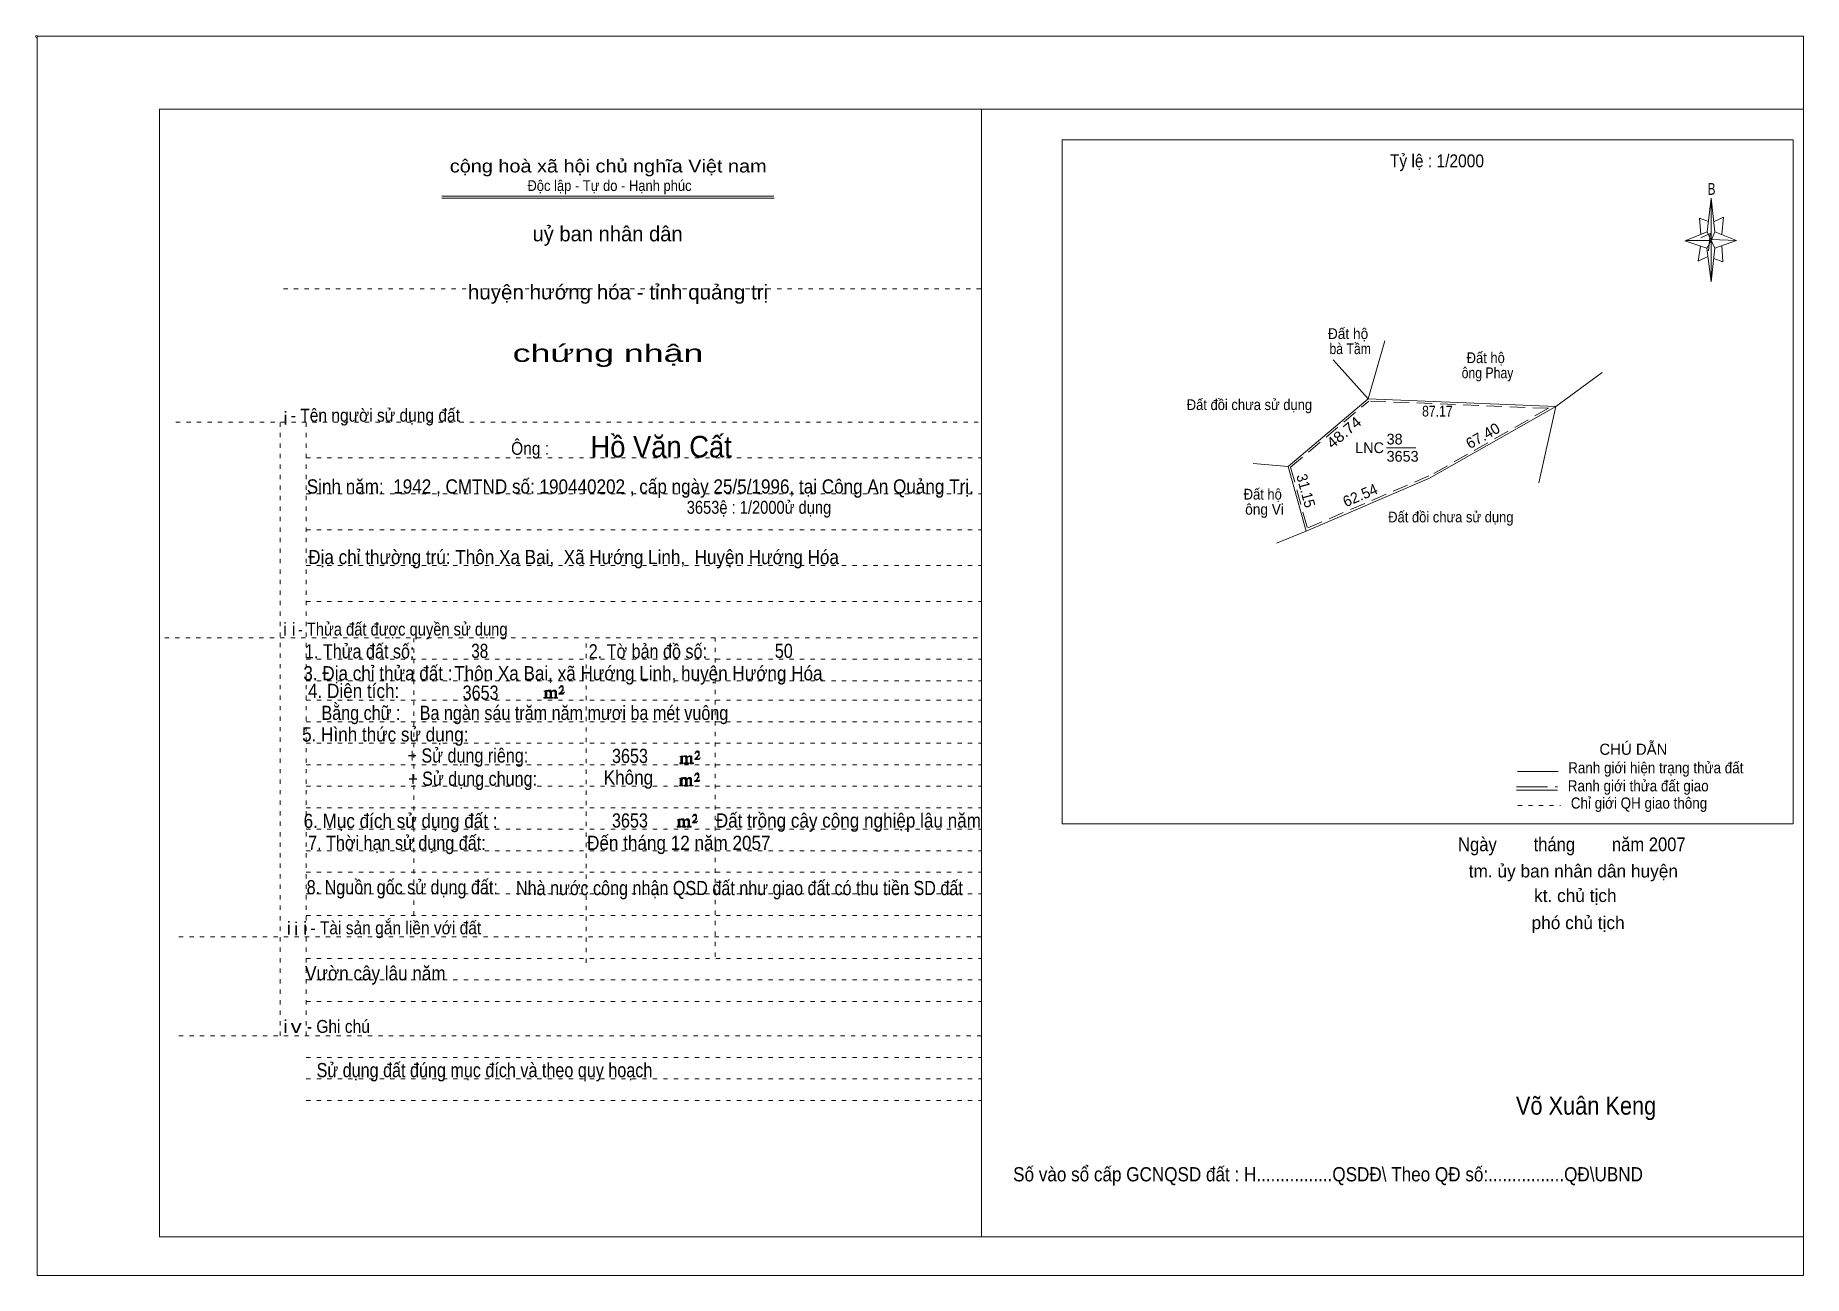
# Model space of a CAD drawing. Header units: centimetres. Extents: x -1.6 to 39.5, y -3.3 to 25.5.
import ezdxf
from ezdxf.enums import TextEntityAlignment as Align

# ---------------------------------------------------------------- set-up
doc = ezdxf.new("R2010")
doc.units = ezdxf.units.CM
doc.header["$LTSCALE"] = 0.12
for name, pattern in [('DOTTED', [1.5, 0.3, -1.2]), ('LONG_DASHED', [7.5, 6, -1.5]), ('MEDIUM_DASHED', [4.5, 3, -1.5])]:
    doc.linetypes.add(name, pattern=pattern)
for name, color, linetype, lineweight in [('1', 7, 'DOTTED', 13), ('10', 7, 'Continuous', 13), ('4', 7, 'Continuous', 13), ('5', 7, 'Continuous', 13), ('50', 7, 'Continuous', 13)]:
    doc.layers.add(name, color=color, linetype=linetype, lineweight=lineweight)

msp = doc.modelspace()

# ---------------------------------------------------------------- hatches: boundary and pattern name
at = {"layer": '50'}
for points in [[(10.27, 10.13), (10.27, 10.12), (10.27, 10.11), (10.25, 10.11), (10.24, 10.11), (10.24, 10.1), (10.33, 10.1), (10.33, 10.11), (10.32, 10.11), (10.31, 10.11), (10.31, 10.12), (10.31, 10.13), (10.31, 10.24), (10.31, 10.25), (10.32, 10.26), (10.34, 10.26), (10.35, 10.26), (10.36, 10.26), (10.37, 10.25), (10.39, 10.22), (10.39, 10.13), (10.37, 10.12), (10.37, 10.11), (10.36, 10.11), (10.35, 10.11), (10.35, 10.1), (10.44, 10.1), (10.44, 10.11), (10.43, 10.11), (10.42, 10.11), (10.42, 10.12), (10.42, 10.13), (10.42, 10.24), (10.44, 10.26), (10.45, 10.26), (10.46, 10.26), (10.49, 10.26), (10.49, 10.25), (10.5, 10.24), (10.5, 10.22), (10.5, 10.13), (10.5, 10.12), (10.49, 10.11), (10.49, 10.11), (10.47, 10.11), (10.47, 10.1), (10.56, 10.1), (10.56, 10.11), (10.55, 10.11), (10.54, 10.11), (10.53, 10.12), (10.53, 10.13), (10.53, 10.2), (10.53, 10.25), (10.53, 10.26), (10.52, 10.27), (10.5, 10.28), (10.47, 10.28), (10.46, 10.28), (10.44, 10.27), (10.41, 10.25), (10.41, 10.26), (10.4, 10.28), (10.39, 10.28), (10.37, 10.28), (10.35, 10.28), (10.34, 10.28), (10.32, 10.26), (10.31, 10.26), (10.31, 10.25), (10.31, 10.25), (10.31, 10.26), (10.31, 10.28), (10.24, 10.26), (10.24, 10.26), (10.25, 10.26), (10.27, 10.25), (10.27, 10.24), (10.27, 10.23)], [(10.69, 10.19), (10.72, 10.24), (10.72, 10.24), (10.71, 10.22), (10.69, 10.22), (10.68, 10.22), (10.63, 10.22), (10.66, 10.26), (10.67, 10.27), (10.69, 10.28), (10.69, 10.3), (10.69, 10.32), (10.69, 10.34), (10.69, 10.35), (10.69, 10.37), (10.68, 10.38), (10.67, 10.38), (10.66, 10.39), (10.65, 10.39), (10.63, 10.38), (10.63, 10.38), (10.62, 10.37), (10.61, 10.35), (10.59, 10.33), (10.61, 10.33), (10.61, 10.35), (10.62, 10.35), (10.63, 10.36), (10.65, 10.36), (10.66, 10.36), (10.67, 10.35), (10.68, 10.35), (10.68, 10.32), (10.68, 10.3), (10.66, 10.28), (10.66, 10.26), (10.65, 10.25), (10.59, 10.2), (10.59, 10.19)], [(13.42, 8.61), (13.42, 8.6), (13.42, 8.59), (13.41, 8.59), (13.4, 8.59), (13.4, 8.57), (13.48, 8.57), (13.48, 8.59), (13.47, 8.59), (13.46, 8.59), (13.46, 8.6), (13.46, 8.61), (13.46, 8.72), (13.46, 8.73), (13.47, 8.74), (13.5, 8.74), (13.51, 8.74), (13.52, 8.74), (13.53, 8.73), (13.54, 8.69), (13.54, 8.61), (13.53, 8.6), (13.53, 8.59), (13.52, 8.59), (13.51, 8.59), (13.51, 8.57), (13.6, 8.57), (13.6, 8.59), (13.58, 8.59), (13.57, 8.59), (13.57, 8.6), (13.57, 8.61), (13.57, 8.72), (13.6, 8.74), (13.61, 8.74), (13.62, 8.74), (13.64, 8.74), (13.64, 8.73), (13.65, 8.72), (13.65, 8.69), (13.65, 8.61), (13.65, 8.6), (13.64, 8.59), (13.64, 8.59), (13.63, 8.59), (13.63, 8.57), (13.72, 8.57), (13.72, 8.59), (13.7, 8.59), (13.69, 8.59), (13.68, 8.6), (13.68, 8.61), (13.68, 8.68), (13.68, 8.73), (13.68, 8.74), (13.67, 8.75), (13.65, 8.76), (13.63, 8.76), (13.62, 8.76), (13.6, 8.75), (13.56, 8.73), (13.56, 8.74), (13.55, 8.76), (13.54, 8.76), (13.53, 8.76), (13.51, 8.76), (13.5, 8.76), (13.47, 8.74), (13.46, 8.74), (13.46, 8.73), (13.46, 8.73), (13.46, 8.74), (13.46, 8.76), (13.4, 8.74), (13.4, 8.74), (13.41, 8.74), (13.42, 8.73), (13.42, 8.72), (13.42, 8.71)], [(13.85, 8.67), (13.87, 8.72), (13.87, 8.72), (13.86, 8.69), (13.85, 8.69), (13.84, 8.69), (13.78, 8.69), (13.82, 8.74), (13.83, 8.75), (13.85, 8.76), (13.85, 8.78), (13.85, 8.79), (13.85, 8.82), (13.85, 8.83), (13.85, 8.85), (13.84, 8.86), (13.83, 8.86), (13.82, 8.87), (13.8, 8.87), (13.78, 8.86), (13.78, 8.86), (13.77, 8.85), (13.76, 8.83), (13.75, 8.81), (13.76, 8.81), (13.76, 8.83), (13.77, 8.83), (13.78, 8.84), (13.8, 8.84), (13.82, 8.84), (13.83, 8.83), (13.84, 8.83), (13.84, 8.79), (13.84, 8.78), (13.82, 8.76), (13.82, 8.74), (13.8, 8.73), (13.75, 8.68), (13.75, 8.67)], [(13.41, 8.09), (13.41, 8.08), (13.41, 8.07), (13.4, 8.07), (13.39, 8.07), (13.39, 8.06), (13.48, 8.06), (13.48, 8.07), (13.47, 8.07), (13.45, 8.07), (13.45, 8.08), (13.45, 8.09), (13.45, 8.2), (13.45, 8.21), (13.47, 8.23), (13.49, 8.23), (13.5, 8.23), (13.51, 8.23), (13.52, 8.21), (13.53, 8.18), (13.53, 8.09), (13.52, 8.08), (13.52, 8.07), (13.51, 8.07), (13.5, 8.07), (13.5, 8.06), (13.59, 8.06), (13.59, 8.07), (13.58, 8.07), (13.57, 8.07), (13.57, 8.08), (13.57, 8.09), (13.57, 8.2), (13.59, 8.23), (13.6, 8.23), (13.61, 8.23), (13.63, 8.23), (13.63, 8.21), (13.64, 8.2), (13.64, 8.18), (13.64, 8.09), (13.64, 8.08), (13.63, 8.07), (13.63, 8.07), (13.62, 8.07), (13.62, 8.06), (13.71, 8.06), (13.71, 8.07), (13.7, 8.07), (13.69, 8.07), (13.67, 8.08), (13.67, 8.09), (13.67, 8.17), (13.67, 8.21), (13.67, 8.23), (13.66, 8.24), (13.64, 8.25), (13.62, 8.25), (13.61, 8.25), (13.59, 8.24), (13.55, 8.21), (13.55, 8.23), (13.54, 8.25), (13.53, 8.25), (13.52, 8.25), (13.5, 8.25), (13.49, 8.25), (13.47, 8.23), (13.45, 8.23), (13.45, 8.21), (13.45, 8.21), (13.45, 8.23), (13.45, 8.25), (13.39, 8.23), (13.39, 8.23), (13.4, 8.23), (13.41, 8.21), (13.41, 8.2), (13.41, 8.19)], [(13.84, 8.16), (13.86, 8.2), (13.86, 8.2), (13.85, 8.18), (13.84, 8.18), (13.83, 8.18), (13.77, 8.18), (13.81, 8.23), (13.82, 8.24), (13.84, 8.25), (13.84, 8.27), (13.84, 8.28), (13.84, 8.3), (13.84, 8.31), (13.84, 8.34), (13.83, 8.35), (13.82, 8.35), (13.81, 8.36), (13.8, 8.36), (13.77, 8.35), (13.77, 8.35), (13.76, 8.34), (13.75, 8.31), (13.74, 8.29), (13.75, 8.29), (13.75, 8.31), (13.76, 8.31), (13.77, 8.33), (13.8, 8.33), (13.81, 8.33), (13.82, 8.31), (13.83, 8.31), (13.83, 8.28), (13.83, 8.27), (13.81, 8.25), (13.81, 8.23), (13.8, 8.21), (13.74, 8.17), (13.74, 8.16)], [(13.79, 7.2), (13.81, 7.25), (13.81, 7.25), (13.8, 7.22), (13.79, 7.22), (13.78, 7.22), (13.72, 7.22), (13.76, 7.27), (13.77, 7.28), (13.79, 7.29), (13.79, 7.31), (13.79, 7.32), (13.79, 7.35), (13.79, 7.36), (13.79, 7.38), (13.78, 7.39), (13.77, 7.39), (13.76, 7.4), (13.74, 7.4), (13.72, 7.39), (13.72, 7.39), (13.71, 7.38), (13.7, 7.36), (13.69, 7.34), (13.7, 7.34), (13.7, 7.36), (13.71, 7.36), (13.72, 7.37), (13.74, 7.37), (13.76, 7.37), (13.77, 7.36), (13.78, 7.36), (13.78, 7.32), (13.78, 7.31), (13.76, 7.29), (13.76, 7.27), (13.74, 7.26), (13.69, 7.21), (13.69, 7.2)], [(13.36, 7.14), (13.36, 7.13), (13.36, 7.12), (13.35, 7.12), (13.34, 7.12), (13.34, 7.1), (13.42, 7.1), (13.42, 7.12), (13.41, 7.12), (13.4, 7.12), (13.4, 7.13), (13.4, 7.14), (13.4, 7.25), (13.4, 7.26), (13.41, 7.27), (13.44, 7.27), (13.45, 7.27), (13.46, 7.27), (13.47, 7.26), (13.48, 7.22), (13.48, 7.14), (13.47, 7.13), (13.47, 7.12), (13.46, 7.12), (13.45, 7.12), (13.45, 7.1), (13.54, 7.1), (13.54, 7.12), (13.52, 7.12), (13.51, 7.12), (13.51, 7.13), (13.51, 7.14), (13.51, 7.25), (13.54, 7.27), (13.55, 7.27), (13.56, 7.27), (13.58, 7.27), (13.58, 7.26), (13.59, 7.25), (13.59, 7.22), (13.59, 7.14), (13.59, 7.13), (13.58, 7.12), (13.58, 7.12), (13.57, 7.12), (13.57, 7.1), (13.66, 7.1), (13.66, 7.12), (13.64, 7.12), (13.63, 7.12), (13.62, 7.13), (13.62, 7.14), (13.62, 7.21), (13.62, 7.26), (13.62, 7.27), (13.61, 7.28), (13.59, 7.29), (13.57, 7.29), (13.56, 7.29), (13.54, 7.28), (13.5, 7.26), (13.5, 7.27), (13.49, 7.29), (13.48, 7.29), (13.47, 7.29), (13.45, 7.29), (13.44, 7.29), (13.41, 7.27), (13.4, 7.27), (13.4, 7.26), (13.4, 7.26), (13.4, 7.27), (13.4, 7.29), (13.34, 7.27), (13.34, 7.27), (13.35, 7.27), (13.36, 7.26), (13.36, 7.25), (13.36, 7.24)]]:
    msp.add_hatch(color=256, dxfattribs=at).paths.add_polyline_path(points)

# ---------------------------------------------------------------- linework, layer by layer
at = {"layer": '1', "linetype": 'Continuous'}
for p, q in [((1.31, -2.42), (1.31, 23.78)), ((1.31, 23.78), (39.51, 23.78)), ((20.41, -2.42), (20.41, 23.78)), ((39.51, -2.42), (39.51, 23.78)), ((7.87, 21.76), (15.58, 21.76)), ((7.87, 21.71), (15.59, 21.71)), ((37.26, 20.55), (36.75, 20.72)), ((1.31, -2.42), (39.51, -2.42))]:
    msp.add_line(p, q, dxfattribs=at)
at = {"layer": '1'}
for p, q in [((4.19, 19.61), (20.41, 19.61)), ((1.69, 16.51), (20.41, 16.51)), ((4.11, 2.25), (4.11, 16.51)), ((4.72, 2.25), (4.72, 16.51)), ((4.72, 15.68), (20.41, 15.68)), ((4.72, 14.84), (20.41, 14.84)), ((4.72, 14.01), (20.41, 14.01)), ((4.72, 13.18), (20.41, 13.18)), ((4.72, 12.34), (20.41, 12.34)), ((1.43, 11.5), (20.41, 11.5)), ((7.22, 5.05), (7.22, 11.5)), ((11.22, 3.95), (11.22, 11.5)), ((14.22, 4.09), (14.22, 11.5)), ((4.72, 11), (20.41, 11)), ((4.72, 10.5), (20.41, 10.5)), ((4.72, 10.05), (20.41, 10.05)), ((4.72, 9.55), (20.41, 9.55)), ((4.72, 9.05), (20.41, 9.05)), ((4.72, 8.55), (20.41, 8.55)), ((4.72, 8.05), (20.41, 8.05)), ((4.72, 7.55), (20.41, 7.55)), ((4.72, 7.05), (20.41, 7.05)), ((4.72, 6.55), (20.41, 6.55)), ((4.72, 6.05), (20.41, 6.05)), ((4.72, 5.55), (20.41, 5.55)), ((4.72, 5.05), (20.41, 5.05)), ((1.76, 4.55), (20.41, 4.55)), ((4.72, 4.05), (20.41, 4.05)), ((4.72, 3.55), (20.41, 3.55)), ((4.72, 3.05), (20.41, 3.05)), ((1.76, 2.25), (20.41, 2.25)), ((4.72, 1.75), (20.41, 1.75)), ((4.72, 1.25), (20.41, 1.25)), ((4.72, 0.75), (20.41, 0.75))]:
    msp.add_line(p, q, dxfattribs=at)
at = {"layer": '1', "linetype": 'Continuous'}
msp.add_lwpolyline([(-1.53, -3.32), (39.51, -3.32), (39.51, 25.48), (-1.53, 25.48)], close=True, dxfattribs=at)
msp.add_lwpolyline([(37.27, 20.35), (37.06, 20.25), (37.11, 20.6)], dxfattribs=at)
at = {"layer": '10'}
for p, q in [((29.39, 17.05), (29.78, 18.4)), ((28.58, 17.96), (29.39, 17.05)), ((34.83, 17.66), (33.75, 16.87)), ((33.75, 16.87), (29.39, 17.05)), ((33.75, 16.87), (30.82, 15.21)), ((33.75, 16.87), (33.36, 15.1)), ((29.82, 15.91), (30.5, 15.91)), ((30.82, 15.21), (27.95, 13.98))]:
    msp.add_line(p, q, dxfattribs=at)
at = {"layer": '10', "linetype": 'MEDIUM_DASHED'}
for p, q in [((27.59, 15.46), (29.41, 17)), ((33.58, 16.83), (29.41, 17)), ((33.58, 16.83), (30.8, 15.25)), ((27.59, 15.46), (27.98, 14.05)), ((30.8, 15.26), (27.98, 14.05))]:
    msp.add_line(p, q, dxfattribs=at)
at = {"layer": '10'}
for points in [[(26.72, 15.55), (27.53, 15.48), (29.39, 17.05)], [(27.53, 15.48), (27.95, 13.98), (27.26, 13.7)]]:
    msp.add_lwpolyline(points, dxfattribs=at)
at = {"layer": '4'}
for p, q in [((32.86, 8.39), (33.81, 8.39)), ((32.84, 7.96), (33.79, 7.96))]:
    msp.add_line(p, q, dxfattribs=at)
at = {"layer": '4', "linetype": 'LONG_DASHED'}
msp.add_line((32.84, 8.04), (33.79, 8.04), dxfattribs=at)
at = {"layer": '4', "linetype": 'DOTTED'}
msp.add_line((32.87, 7.6), (33.86, 7.6), dxfattribs=at)
at = {"layer": '4'}
msp.add_lwpolyline([(22.28, 23.07), (39.27, 23.07), (39.27, 7.18), (22.28, 7.18)], close=True, dxfattribs=at)
msp.add_circle((-1.55, 25.47), 0.025, dxfattribs=at)
at = {"layer": '5'}
for p, q in [((37.27, 20.93), (37.36, 21.71)), ((37.45, 20.55), (37.36, 19.77)), ((37.45, 20.93), (37.95, 20.73)), ((37.61, 20.61), (37.63, 20.23)), ((37.63, 20.23), (37.42, 20.31))]:
    msp.add_line(p, q, dxfattribs=at)
for points in [[(37.36, 21.71), (37.45, 20.93), (37.36, 20.73)], [(37.36, 20.73), (36.77, 20.73), (37.27, 20.93), (37.45, 20.55), (37.95, 20.73), (37.36, 20.75)], [(37.36, 20.73), (37.36, 19.77), (37.26, 20.55)]]:
    msp.add_lwpolyline(points, close=True, dxfattribs=at)
for points in [[(37.3, 21.17), (37.09, 21.25), (37.12, 20.87)], [(37.43, 21.17), (37.65, 21.27), (37.61, 20.87)], [(37.36, 20.73), (37.27, 20.93), (36.77, 20.73)], [(37.12, 20.79), (37.34, 20.89), (37.3, 20.49)], [(37.36, 20.73), (37.45, 20.55), (37.95, 20.73)]]:
    msp.add_lwpolyline(points, dxfattribs=at)
at = {"layer": '50'}
for points in [[(10.27, 10.13), (10.27, 10.12), (10.27, 10.11), (10.25, 10.11), (10.24, 10.11), (10.24, 10.1), (10.33, 10.1), (10.33, 10.11), (10.32, 10.11), (10.31, 10.11), (10.31, 10.12), (10.31, 10.13), (10.31, 10.24), (10.31, 10.25), (10.32, 10.26), (10.34, 10.26), (10.35, 10.26), (10.36, 10.26), (10.37, 10.25), (10.39, 10.22), (10.39, 10.13), (10.37, 10.12), (10.37, 10.11), (10.36, 10.11), (10.35, 10.11), (10.35, 10.1), (10.44, 10.1), (10.44, 10.11), (10.43, 10.11), (10.42, 10.11), (10.42, 10.12), (10.42, 10.13), (10.42, 10.24), (10.44, 10.26), (10.45, 10.26), (10.46, 10.26), (10.49, 10.26), (10.49, 10.25), (10.5, 10.24), (10.5, 10.22), (10.5, 10.13), (10.5, 10.12), (10.49, 10.11), (10.49, 10.11), (10.47, 10.11), (10.47, 10.1), (10.56, 10.1), (10.56, 10.11), (10.55, 10.11), (10.54, 10.11), (10.53, 10.12), (10.53, 10.13), (10.53, 10.2), (10.53, 10.25), (10.53, 10.26), (10.52, 10.27), (10.5, 10.28), (10.47, 10.28), (10.46, 10.28), (10.44, 10.27), (10.41, 10.25), (10.41, 10.26), (10.4, 10.28), (10.39, 10.28), (10.37, 10.28), (10.35, 10.28), (10.34, 10.28), (10.32, 10.26), (10.31, 10.26), (10.31, 10.25), (10.31, 10.25), (10.31, 10.26), (10.31, 10.28), (10.24, 10.26), (10.24, 10.26), (10.25, 10.26), (10.27, 10.25), (10.27, 10.24), (10.27, 10.23)], [(10.69, 10.19), (10.72, 10.24), (10.72, 10.24), (10.71, 10.22), (10.69, 10.22), (10.68, 10.22), (10.63, 10.22), (10.66, 10.26), (10.67, 10.27), (10.69, 10.28), (10.69, 10.3), (10.69, 10.32), (10.69, 10.34), (10.69, 10.35), (10.69, 10.37), (10.68, 10.38), (10.67, 10.38), (10.66, 10.39), (10.65, 10.39), (10.63, 10.38), (10.63, 10.38), (10.62, 10.37), (10.61, 10.35), (10.59, 10.33), (10.61, 10.33), (10.61, 10.35), (10.62, 10.35), (10.63, 10.36), (10.65, 10.36), (10.66, 10.36), (10.67, 10.35), (10.68, 10.35), (10.68, 10.32), (10.68, 10.3), (10.66, 10.28), (10.66, 10.26), (10.65, 10.25), (10.59, 10.2), (10.59, 10.19)], [(13.42, 8.61), (13.42, 8.6), (13.42, 8.59), (13.41, 8.59), (13.4, 8.59), (13.4, 8.57), (13.48, 8.57), (13.48, 8.59), (13.47, 8.59), (13.46, 8.59), (13.46, 8.6), (13.46, 8.61), (13.46, 8.72), (13.46, 8.73), (13.47, 8.74), (13.5, 8.74), (13.51, 8.74), (13.52, 8.74), (13.53, 8.73), (13.54, 8.69), (13.54, 8.61), (13.53, 8.6), (13.53, 8.59), (13.52, 8.59), (13.51, 8.59), (13.51, 8.57), (13.6, 8.57), (13.6, 8.59), (13.58, 8.59), (13.57, 8.59), (13.57, 8.6), (13.57, 8.61), (13.57, 8.72), (13.6, 8.74), (13.61, 8.74), (13.62, 8.74), (13.64, 8.74), (13.64, 8.73), (13.65, 8.72), (13.65, 8.69), (13.65, 8.61), (13.65, 8.6), (13.64, 8.59), (13.64, 8.59), (13.63, 8.59), (13.63, 8.57), (13.72, 8.57), (13.72, 8.59), (13.7, 8.59), (13.69, 8.59), (13.68, 8.6), (13.68, 8.61), (13.68, 8.68), (13.68, 8.73), (13.68, 8.74), (13.67, 8.75), (13.65, 8.76), (13.63, 8.76), (13.62, 8.76), (13.6, 8.75), (13.56, 8.73), (13.56, 8.74), (13.55, 8.76), (13.54, 8.76), (13.53, 8.76), (13.51, 8.76), (13.5, 8.76), (13.47, 8.74), (13.46, 8.74), (13.46, 8.73), (13.46, 8.73), (13.46, 8.74), (13.46, 8.76), (13.4, 8.74), (13.4, 8.74), (13.41, 8.74), (13.42, 8.73), (13.42, 8.72), (13.42, 8.71)], [(13.85, 8.67), (13.87, 8.72), (13.87, 8.72), (13.86, 8.69), (13.85, 8.69), (13.84, 8.69), (13.78, 8.69), (13.82, 8.74), (13.83, 8.75), (13.85, 8.76), (13.85, 8.78), (13.85, 8.79), (13.85, 8.82), (13.85, 8.83), (13.85, 8.85), (13.84, 8.86), (13.83, 8.86), (13.82, 8.87), (13.8, 8.87), (13.78, 8.86), (13.78, 8.86), (13.77, 8.85), (13.76, 8.83), (13.75, 8.81), (13.76, 8.81), (13.76, 8.83), (13.77, 8.83), (13.78, 8.84), (13.8, 8.84), (13.82, 8.84), (13.83, 8.83), (13.84, 8.83), (13.84, 8.79), (13.84, 8.78), (13.82, 8.76), (13.82, 8.74), (13.8, 8.73), (13.75, 8.68), (13.75, 8.67)], [(13.41, 8.09), (13.41, 8.08), (13.41, 8.07), (13.4, 8.07), (13.39, 8.07), (13.39, 8.06), (13.48, 8.06), (13.48, 8.07), (13.47, 8.07), (13.45, 8.07), (13.45, 8.08), (13.45, 8.09), (13.45, 8.2), (13.45, 8.21), (13.47, 8.23), (13.49, 8.23), (13.5, 8.23), (13.51, 8.23), (13.52, 8.21), (13.53, 8.18), (13.53, 8.09), (13.52, 8.08), (13.52, 8.07), (13.51, 8.07), (13.5, 8.07), (13.5, 8.06), (13.59, 8.06), (13.59, 8.07), (13.58, 8.07), (13.57, 8.07), (13.57, 8.08), (13.57, 8.09), (13.57, 8.2), (13.59, 8.23), (13.6, 8.23), (13.61, 8.23), (13.63, 8.23), (13.63, 8.21), (13.64, 8.2), (13.64, 8.18), (13.64, 8.09), (13.64, 8.08), (13.63, 8.07), (13.63, 8.07), (13.62, 8.07), (13.62, 8.06), (13.71, 8.06), (13.71, 8.07), (13.7, 8.07), (13.69, 8.07), (13.67, 8.08), (13.67, 8.09), (13.67, 8.17), (13.67, 8.21), (13.67, 8.23), (13.66, 8.24), (13.64, 8.25), (13.62, 8.25), (13.61, 8.25), (13.59, 8.24), (13.55, 8.21), (13.55, 8.23), (13.54, 8.25), (13.53, 8.25), (13.52, 8.25), (13.5, 8.25), (13.49, 8.25), (13.47, 8.23), (13.45, 8.23), (13.45, 8.21), (13.45, 8.21), (13.45, 8.23), (13.45, 8.25), (13.39, 8.23), (13.39, 8.23), (13.4, 8.23), (13.41, 8.21), (13.41, 8.2), (13.41, 8.19)], [(13.84, 8.16), (13.86, 8.2), (13.86, 8.2), (13.85, 8.18), (13.84, 8.18), (13.83, 8.18), (13.77, 8.18), (13.81, 8.23), (13.82, 8.24), (13.84, 8.25), (13.84, 8.27), (13.84, 8.28), (13.84, 8.3), (13.84, 8.31), (13.84, 8.34), (13.83, 8.35), (13.82, 8.35), (13.81, 8.36), (13.8, 8.36), (13.77, 8.35), (13.77, 8.35), (13.76, 8.34), (13.75, 8.31), (13.74, 8.29), (13.75, 8.29), (13.75, 8.31), (13.76, 8.31), (13.77, 8.33), (13.8, 8.33), (13.81, 8.33), (13.82, 8.31), (13.83, 8.31), (13.83, 8.28), (13.83, 8.27), (13.81, 8.25), (13.81, 8.23), (13.8, 8.21), (13.74, 8.17), (13.74, 8.16)], [(13.79, 7.2), (13.81, 7.25), (13.81, 7.25), (13.8, 7.22), (13.79, 7.22), (13.78, 7.22), (13.72, 7.22), (13.76, 7.27), (13.77, 7.28), (13.79, 7.29), (13.79, 7.31), (13.79, 7.32), (13.79, 7.35), (13.79, 7.36), (13.79, 7.38), (13.78, 7.39), (13.77, 7.39), (13.76, 7.4), (13.74, 7.4), (13.72, 7.39), (13.72, 7.39), (13.71, 7.38), (13.7, 7.36), (13.69, 7.34), (13.7, 7.34), (13.7, 7.36), (13.71, 7.36), (13.72, 7.37), (13.74, 7.37), (13.76, 7.37), (13.77, 7.36), (13.78, 7.36), (13.78, 7.32), (13.78, 7.31), (13.76, 7.29), (13.76, 7.27), (13.74, 7.26), (13.69, 7.21), (13.69, 7.2)], [(13.36, 7.14), (13.36, 7.13), (13.36, 7.12), (13.35, 7.12), (13.34, 7.12), (13.34, 7.1), (13.42, 7.1), (13.42, 7.12), (13.41, 7.12), (13.4, 7.12), (13.4, 7.13), (13.4, 7.14), (13.4, 7.25), (13.4, 7.26), (13.41, 7.27), (13.44, 7.27), (13.45, 7.27), (13.46, 7.27), (13.47, 7.26), (13.48, 7.22), (13.48, 7.14), (13.47, 7.13), (13.47, 7.12), (13.46, 7.12), (13.45, 7.12), (13.45, 7.1), (13.54, 7.1), (13.54, 7.12), (13.52, 7.12), (13.51, 7.12), (13.51, 7.13), (13.51, 7.14), (13.51, 7.25), (13.54, 7.27), (13.55, 7.27), (13.56, 7.27), (13.58, 7.27), (13.58, 7.26), (13.59, 7.25), (13.59, 7.22), (13.59, 7.14), (13.59, 7.13), (13.58, 7.12), (13.58, 7.12), (13.57, 7.12), (13.57, 7.1), (13.66, 7.1), (13.66, 7.12), (13.64, 7.12), (13.63, 7.12), (13.62, 7.13), (13.62, 7.14), (13.62, 7.21), (13.62, 7.26), (13.62, 7.27), (13.61, 7.28), (13.59, 7.29), (13.57, 7.29), (13.56, 7.29), (13.54, 7.28), (13.5, 7.26), (13.5, 7.27), (13.49, 7.29), (13.48, 7.29), (13.47, 7.29), (13.45, 7.29), (13.44, 7.29), (13.41, 7.27), (13.4, 7.27), (13.4, 7.26), (13.4, 7.26), (13.4, 7.27), (13.4, 7.29), (13.34, 7.27), (13.34, 7.27), (13.35, 7.27), (13.36, 7.26), (13.36, 7.25), (13.36, 7.24)]]:
    msp.add_lwpolyline(points, close=True, dxfattribs=at)

# ---------------------------------------------------------------- texts
at = {"layer": '1'}
for s, height, width, p in [('cộng hoà xã hội chủ nghĩa Việt nam', 0.3, 1.15, (11.735, 22.31)), ('Độc lập - Tự do - Hạnh phúc', 0.25, 0.9, (11.765, 21.88)), ('chứng nhận', 0.4, 1.55, (11.73, 17.91)), ('- Tên người sử dụng đất', 0.3, 0.9, (6.325, 16.52)), ('- Thửa đất được quyền sử dụng', 0.3, 0.85, (6.96, 11.55)), ('- Tài sản gắn liền với đất ', 0.3, 0.9, (6.85, 4.61)), ('v', 0.3, 1.3, (4.485, 2.32)), ('- Ghi chú', 0.3, 0.9, (5.465, 2.32))]:
    msp.add_text(s, height=height, dxfattribs=dict(at, width=width)).set_placement(p, align=Align.CENTER)
for s, height, p in [('uỷ ban nhân dân', 0.35, (11.72, 20.71)), ('i', 0.3, (4.235, 16.45)), ('i', 0.3, (4.225, 11.55)), ('i', 0.3, (4.425, 11.55)), ('i', 0.3, (4.315, 4.6)), ('i', 0.3, (4.485, 4.59)), ('i', 0.3, (4.695, 4.6)), ('i', 0.3, (4.235, 2.32))]:
    msp.add_text(s, height=height, dxfattribs=at).set_placement(p, align=Align.CENTER)
at = {"layer": '10'}
for s, height, width, p in [('Tỷ lệ : 1/2000', 0.3, 0.9, (30.99, 22.43)), ('Đất hộ', 0.25, 0.95, (28.925, 18.44)), (' bà Tầm', 0.25, 0.85, (28.935, 18.09)), ('Đất hộ ', 0.25, 0.9, (32.165, 17.88)), ('ông Phay', 0.25, 0.85, (32.165, 17.53)), ('Đất đồi chưa sử dụng ', 0.25, 0.9, (26.675, 16.79)), ('87.17', 0.25, 0.85, (31, 16.64)), ('Hồ Văn Cất', 0.5, 0.95, (12.965, 15.69)), ('Đất hộ ', 0.25, 0.9, (26.985, 14.71)), ('ông Vi', 0.25, 0.95, (26.985, 14.36)), ('Đất đồi chưa sử dụng ', 0.25, 0.9, (31.355, 14.18)), ('Võ Xuân Keng', 0.42, 0.9, (34.455, 0.42))]:
    msp.add_text(s, height=height, dxfattribs=dict(at, width=width)).set_placement(p, align=Align.CENTER)
for s, rotation, width, p in [('48.74', 40.173, 1.1, (28.909, 16.173)), ('31.15', 285.415, 0.95, (27.824, 14.883))]:
    msp.add_text(s, height=0.25, rotation=rotation, dxfattribs=dict(at, width=width)).set_placement(p, align=Align.CENTER)
for s, height, rotation, p in [('67.40', 0.25, 29.646, (32.118, 16.085)), ('62.54', 0.2499, 23.212, (29.256, 14.695))]:
    msp.add_text(s, height=height, rotation=rotation, dxfattribs=at).set_placement(p, align=Align.CENTER)
msp.add_text('LNC', height=0.25, dxfattribs=at).set_placement((29.76, 15.79), align=Align.RIGHT)
for s, p in [('38', (29.82, 15.99)), ('3653', (29.82, 15.59))]:
    msp.add_text(s, height=0.25, dxfattribs=at).set_placement(p)
at = {"layer": '4'}
msp.add_text('CHÚ DẪN', height=0.2591, dxfattribs=at).set_placement((35.555, 8.78), align=Align.CENTER)
at = {"layer": '4', "width": 0.9}
for s, p in [('Ranh giới hiện trạng thửa đất', (36.075, 8.35)), ('Ranh giới thửa đất giao ', (35.71, 7.93)), ('Chỉ giới QH giao thông', (35.685, 7.53))]:
    msp.add_text(s, height=0.2591, dxfattribs=at).set_placement(p, align=Align.CENTER)
at = {"layer": '5', "width": 0.75}
msp.add_text('B', height=0.276, dxfattribs=at).set_placement((37.37, 21.79), align=Align.CENTER)
at = {"layer": '50'}
for s, height, width, p in [('  huyện hướng hóa - tỉnh quảng trị', 0.34, 1.05, (11.83, 19.36)), ('Ông :', 0.3, 0.9, (9.92, 15.75)), ('Sinh năm:  1942 , CMTND số: 190440202 , cấp ngày 25/5/1996, tại Công An Quảng Trị.', 0.33, 0.9, (12.48, 14.85)), ('3653ệ : 1/2000ử dụng ', 0.3, 0.85, (15.285, 14.38)), ('Địa chỉ thường trú: Thôn Xa Bai,  Xã Hướng Linh,  Huyện Hướng Hóa', 0.33, 0.9, (10.93, 13.21)), ('1. Thửa đất số:  ', 0.33, 0.85, (6.065, 11.02)), ('38', 0.33, 0.8, (8.75, 11.03)), ('2. Tờ bản đồ số:  ', 0.33, 0.85, (12.76, 11.02)), ('50', 0.33, 0.85, (15.815, 11.03)), ('3. Địa chỉ thửa đất : ', 0.33, 0.9, (6.44, 10.51)), ('Thôn Xa Bai, xã Hướng Linh, huyện Hướng Hóa', 0.33, 0.9, (12.435, 10.51)), ('4. Diện tích: ', 0.33, 0.9, (5.875, 10.1)), ('3653', 0.33, 0.85, (8.77, 10.06)), ('Bằng chữ :', 0.33, 0.85, (5.99, 9.59)), ('Ba ngàn sáu trăm năm mươi ba mét vuông', 0.33, 0.85, (10.94, 9.59)), ('5. Hình thức sử dụng:', 0.33, 0.9, (6.555, 9.09)), ('+ Sử dụng riêng:', 0.33, 0.85, (8.475, 8.6)), ('3653', 0.33, 0.85, (12.24, 8.59)), ('+ Sử dụng chung:', 0.33, 0.85, (8.585, 8.06)), ('Không', 0.33, 0.9, (12.205, 8.09)), ('6. Mục đích sử dụng đất :', 0.33, 0.9, (6.91, 7.08)), ('3653', 0.33, 0.85, (12.24, 7.09)), ('Đất trồng cây công nghiệp lâu năm', 0.33, 0.9, (17.315, 7.09)), ('7. Thời hạn sử dụng đất:', 0.33, 0.85, (6.825, 6.57)), ('Đến tháng 12 năm 2057', 0.33, 0.9, (13.375, 6.57)), ('Ngày        tháng        năm 2007', 0.32, 0.9, (34.125, 6.54)), ('8. Nguồn gốc sử dụng đất:', 0.33, 0.85, (6.95, 5.54)), ('Nhà nước công nhận QSD đất như giao đất có thu tiền SD đất ', 0.33, 0.85, (14.835, 5.52)), ('Vườn cây lâu năm', 0.33, 0.9, (6.325, 3.54)), ('Sử dụng đất đúng mục đích và theo quy hoạch', 0.33, 0.85, (8.86, 1.29)), ('Số vào sổ cấp GCNQSD đất : H................QSDĐ\\ Theo QĐ số:................QĐ\\UBND', 0.33, 0.9, (28.46, -1.13))]:
    msp.add_text(s, height=height, dxfattribs=dict(at, width=width)).set_placement(p, align=Align.CENTER)
for s, p in [('tm. ủy ban nhân dân huyện ', (34.215, 5.93)), ('kt. chủ tịch', (34.205, 5.36)), ('phó chủ tịch', (34.27, 4.73))]:
    msp.add_text(s, height=0.3, dxfattribs=at).set_placement(p, align=Align.CENTER)

doc.saveas('drawing.dxf')
